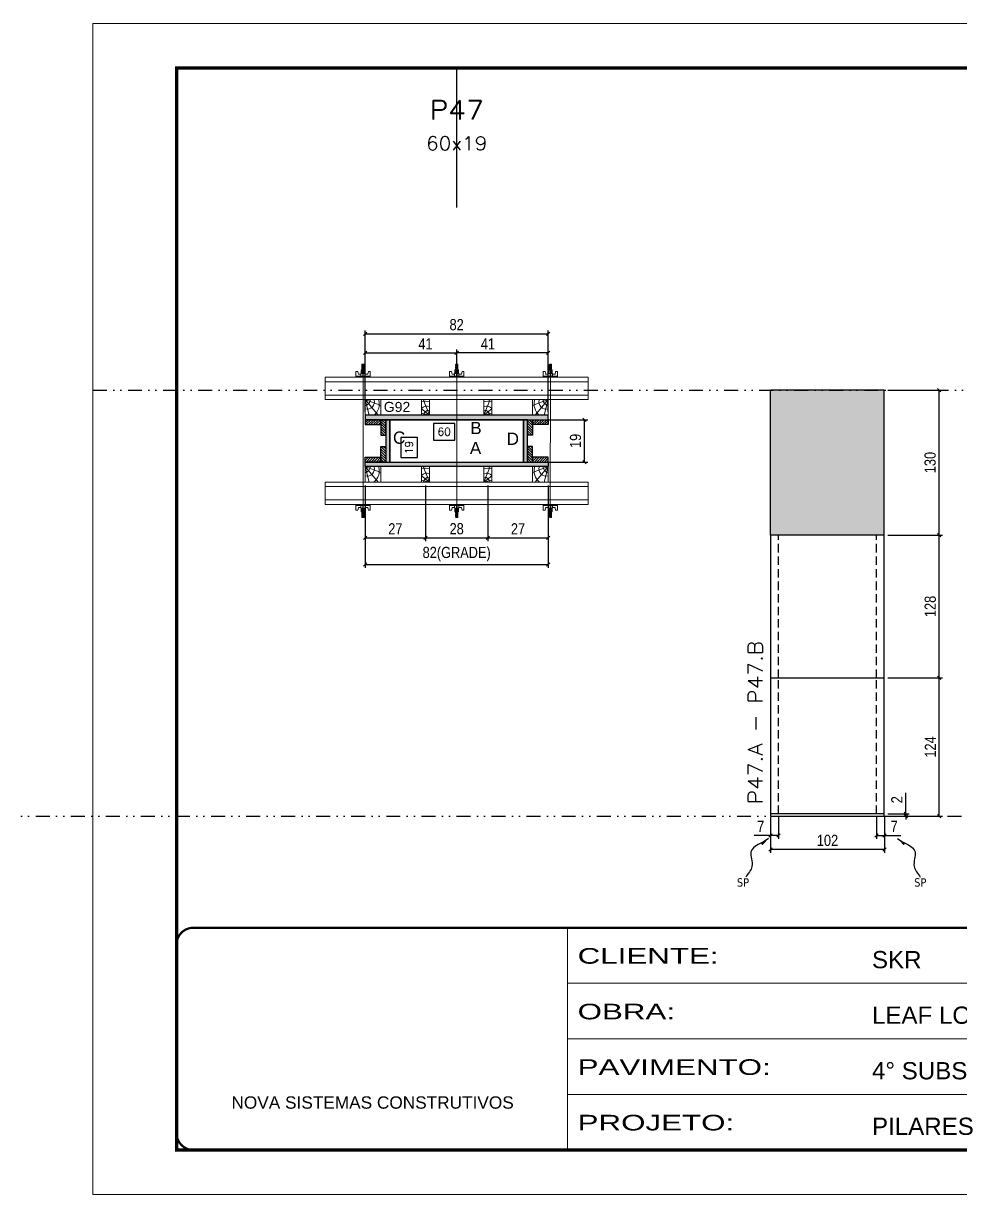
# Model space of a CAD drawing. Header units: millimetres. Extents: x 13777 to 27878, y -21631 to 6985.
# Drawn here: x 15936 to 16777, y -6700 to -5650 of the extents above; entities that cross this region are included whole.
import ezdxf
from ezdxf.enums import TextEntityAlignment as Align

# ---------------------------------------------------------------- set-up
doc = ezdxf.new("R2010")
doc.units = ezdxf.units.MM
for name, pattern in [('CONTINUO', [0]), ('DASHED', [0.75, 0.5, -0.25]), ('DIVIDE2', [0.625, 0.25, -0.125, 0, -0.125, 0, -0.125]), ('HIDDEN', [0.375, 0.25, -0.125])]:
    doc.linetypes.add(name, pattern=pattern)
for name, color, linetype in [('CHAPA', 1, 'Continuous'), ('COTA', 241, 'Continuous'), ('MEIO_PONT', 93, 'Continuous'), ('Nível', 160, 'Continuous'), ('Painéis', 200, 'Continuous'), ('SARRAFO', 251, 'Continuous'), ('Sarrafo de Pressão', 42, 'HIDDEN'), ('texto', 7, 'Continuous'), ('Texto de Titulo', 7, 'Continuous'), ('Texto Qtd Sarr', 242, 'Continuous'), ('TEXTO_GERAL', 7, 'Continuous')]:
    doc.layers.add(name, color=color, linetype=linetype)
for name, color, linetype, lineweight in [('Folhas', 255, 'Continuous', 9), ('Hachura', 251, 'Continuous', 9), ('Madeira', 126, 'Continuous', 18), ('Perfil Metálico', 224, 'Continuous', 18), ('SARRAFO DE PRESSAO', 251, 'DASHED', 9), ('Texto Seção', 7, 'Continuous', 15)]:
    doc.layers.add(name, color=color, linetype=linetype, lineweight=lineweight)
doc.styles.add('ARIAL', font='arial.ttf')
doc.styles.add('COTA TECNICA', font='techl___.ttf', dxfattribs={"height": 10})
doc.styles.add('COTA TECNICA 2X', font='techl___.ttf', dxfattribs={"height": 10})
doc.styles.add('COTA TECNICA-50', font='techl___.ttf', dxfattribs={"height": 10})
doc.styles.add('REGUA-120', font='ROMANS.shx', dxfattribs={"height": 15})
doc.styles.add('ROMANS', font='romans.shx')
doc.styles.add('SANSSERIF', font='sas_____.pfb')
doc.styles.get("Standard").update_dxf_attribs({"font": 'arial.ttf'})
doc.styles.add('Tecnologia', font='')
doc.styles.get('Tecnologia').set_extended_font_data('Forgotten Futurist')
doc.dimstyles.new('COTA PAINEL-50', dxfattribs={"dimtxt": 10, "dimasz": 3, "dimexe": 3, "dimexo": 3, "dimgap": 3, "dimtad": 1, "dimdec": 1, "dimzin": 12, "dimdsep": 46, "dimtxsty": 'COTA TECNICA-50', "dimblk1": 'OBLIQUE', "dimblk2": 'OBLIQUE', "dimsah": 1, "dimcen": 0.9, "dimclrd": 4, "dimclre": 4, "dimclrt": 240, "dimadec": 1, "dimazin": 3, "dimtfac": 1, "dimtdec": 1, "dimtmove": 0, "dimatfit": 3, "dimfxl": 1, "dimtolj": 1, "dimtzin": 12, "dimarcsym": 0})
doc.dimstyles.new('PAINEL', dxfattribs={"dimtxt": 10, "dimasz": 3, "dimexe": 3, "dimexo": 3, "dimgap": 3, "dimtad": 1, "dimdec": 1, "dimzin": 12, "dimdsep": 46, "dimtxsty": 'COTA TECNICA', "dimblk1": 'OBLIQUE', "dimblk2": 'OBLIQUE', "dimsah": 1, "dimcen": 0.9, "dimclrd": 4, "dimclre": 4, "dimclrt": 240, "dimadec": 1, "dimazin": 3, "dimtfac": 1, "dimtdec": 1, "dimtmove": 0, "dimatfit": 3, "dimfxl": 1, "dimtolj": 1, "dimtzin": 12, "dimarcsym": 0})
doc.dimstyles.new('SECAO PILAR', dxfattribs={"dimtxt": 10, "dimasz": 3, "dimexe": 3, "dimexo": 3, "dimgap": 3, "dimtad": 1, "dimdec": 1, "dimlfac": 0.5, "dimzin": 12, "dimdsep": 46, "dimtxsty": 'COTA TECNICA 2X', "dimblk1": 'OBLIQUE', "dimblk2": 'OBLIQUE', "dimsah": 1, "dimcen": 0.9, "dimclrd": 256, "dimclre": 256, "dimclrt": 256, "dimadec": 1, "dimazin": 3, "dimtfac": 1, "dimtdec": 1, "dimtmove": 0, "dimatfit": 3, "dimfxl": 1, "dimtolj": 1, "dimtzin": 12, "dimarcsym": 0})
doc.dimstyles.new('SECÇÃO 2', dxfattribs={"dimtxt": 7, "dimasz": 6, "dimexe": 0.18, "dimexo": 2, "dimgap": -4, "dimtad": 3, "dimdec": 1, "dimlfac": 0.5, "dimzin": 12, "dimdsep": 46, "dimtxsty": 'ROMANS', "dimblk": 'ARCHTICK', "dimcen": 0.09, "dimse1": 1, "dimse2": 1, "dimsd1": 1, "dimsd2": 1, "dimclrd": 180, "dimclre": 5, "dimclrt": 1, "dimadec": 0, "dimazin": 3, "dimtfac": 1, "dimtdec": 1, "dimtofl": 0, "dimtmove": 0, "dimatfit": 3, "dimldrblk": 'ARCHTICK', "dimfxl": 1, "dimtolj": 1, "dimtzin": 0, "dimarcsym": 0})
doc.dimstyles.get("Standard").update_dxf_attribs({"dimtxt": 0.18, "dimasz": 0.18, "dimexe": 0.18, "dimexo": 0.0625, "dimgap": 0.09, "dimtad": 0, "dimtih": 1, "dimtoh": 1, "dimdec": 4, "dimzin": 0, "dimdsep": 46, "dimtxsty": 'Standard', "dimcen": 0.09, "dimadec": 0, "dimazin": 0, "dimtfac": 1, "dimtdec": 4, "dimtofl": 0, "dimtmove": 0, "dimatfit": 3, "dimfxl": 1, "dimtolj": 1, "dimtzin": 0, "dimarcsym": 0})
pattern_1 = [(225, (6903.7616, -28934.2674), (1.12253202, -1.12253202), [])]
pattern_2 = [(225, (7118.7616, -28934.2674), (1.12253202, -1.12253202), [])]
pattern_3 = [(135, (-6503.0947, 3460.0926), (-1.12253202, -1.12253202), [])]
pattern_4 = [(135, (-6523.0947, 3460.0926), (-1.12253202, -1.12253202), [])]

# ---------------------------------------------------------------- blocks, each defined once
blk = doc.blocks.new('9999999999')
at = {"color": 30, "linetype": 'CONTINUO'}
for p, q in [((98564.6, 34230.2), (98564.6, 34429.4)), ((98564.6, 34379.6), (99584, 34379.6)), ((98564.6, 34329.8), (99488, 34329.8)), ((99584, 34329.8), (99488, 34329.8)), ((99488, 34329.8), (99488, 34230.2)), ((98564.6, 34280), (99488, 34280))]:
    blk.add_line(p, q, dxfattribs=at)
at = {"color": 30, "linetype": 'CONTINUO', "const_width": 2}
blk.add_lwpolyline([(99584, 34230.2), (99584, 34414.4, 0.414214), (99569, 34429.4), (98229, 34429.4, 0.414214), (98214, 34414.4), (98214, 34245.2, 0.414214), (98229, 34230.2), (99584, 34230.2)], format="xyb", dxfattribs=at)
at = {"layer": 'Folhas'}
blk.add_lwpolyline([(98139, 34190.2), (99624, 34190.2), (99624, 35240.2), (98139, 35240.2)], close=True, dxfattribs=at)
at = {"layer": 'Folhas', "color": 30, "const_width": 3}
blk.add_lwpolyline([(98214, 34230.2), (99584, 34230.2), (99584, 35200.2), (98214, 35200.2)], close=True, dxfattribs=at)
at = {"color": 7, "linetype": 'Continuous', "ltscale": 5, "style": 'ARIAL'}
for s, height, p in [('SKR', 15.48, (98837.7, 34393.1)), ('LEAF LOEFGREN', 15.483, (98837.7, 34343.3)), ('4° SUBSOLO', 15.48, (98837.7, 34293.5)), ('NOVA SISTEMAS CONSTRUTIVOS', 11.059, (98263.2, 34267.2)), ('PILARES', 15.48, (98837.7, 34243.7))]:
    blk.add_text(s, height=height, dxfattribs=at).set_placement(p)
at = {"layer": 'Folhas', "color": 7, "style": 'Tecnologia', "width": 1.5}
for s, p in [('CLIENTE:', (98573.7, 34397.2)), ('OBRA:', (98573.7, 34347.3)), ('PAVIMENTO:', (98573.7, 34297.5)), ('PROJETO:', (98573.7, 34247.7))]:
    blk.add_text(s, height=14, dxfattribs=at).set_placement(p)
blk = doc.blocks.new('*D1137')
at = {"layer": 'COTA', "color": 180, "lineweight": -2, "transparency": 16777216}
for p, q in [((16323, -6008.2), (16304, -6008.2)), ((16304, -6008.2), (16304, -6023.2)), ((16323, -6023.2), (16323, -6008.2)), ((16304, -6023.2), (16323, -6023.2))]:
    blk.add_line(p, q, dxfattribs=at)
at = {"layer": 'Defpoints', "color": 0, "transparency": 16777216}
for p in [(16384.7, -6027.2), (16264.7, -6042.9), (16384.7, -6042.9)]:
    blk.add_point(p, dxfattribs=at)
at = {"layer": 'COTA', "color": 1, "transparency": 16777216, "insert": (16313.5, -6015.7), "char_height": 7, "attachment_point": 5, "style": 'ROMANS'}
blk.add_mtext('\\A1;60', dxfattribs=at)
blk = doc.blocks.new('_ArchTick')
at = {"color": 0, "linetype": 'ByBlock', "const_width": 0.15}
blk.add_lwpolyline([(-0.5, -0.5), (0.5, 0.5)], dxfattribs=at)
blk = doc.blocks.new('*D1138')
at = {"layer": 'COTA', "color": 180, "lineweight": -2, "transparency": 16777216}
for p, q in [((16289.5, -6020.9), (16274.5, -6020.9)), ((16274.5, -6020.9), (16274.5, -6038.9)), ((16289.5, -6038.9), (16289.5, -6020.9)), ((16274.5, -6038.9), (16289.5, -6038.9))]:
    blk.add_line(p, q, dxfattribs=at)
at = {"layer": 'Defpoints', "color": 0, "transparency": 16777216}
for p in [(16264.7, -6004.9), (16293.5, -6004.9), (16264.7, -6042.9)]:
    blk.add_point(p, dxfattribs=at)
at = {"layer": 'COTA', "color": 1, "transparency": 16777216, "insert": (16282, -6029.9), "char_height": 7, "attachment_point": 5, "rotation": 90, "style": 'ROMANS'}
blk.add_mtext('\\A1;19', dxfattribs=at)
blk = doc.blocks.new('_Oblique')
at = {"color": 0, "linetype": 'ByBlock', "lineweight": -2}
blk.add_line((-0.5, -0.5), (0.5, 0.5), dxfattribs=at)
blk = doc.blocks.new('*D1146')
at = {"layer": 'COTA', "lineweight": -2, "transparency": 16777216}
for p, q in [((16391.3, -6004.9), (16442.4, -6004.9)), ((16439.4, -6042.9), (16439.4, -6004.9)), ((16391.3, -6042.9), (16442.4, -6042.9))]:
    blk.add_line(p, q, dxfattribs=at)
at = {"layer": 'Defpoints', "color": 0, "transparency": 16777216}
for p in [(16388.3, -6004.9), (16439.4, -6004.9), (16388.3, -6042.9)]:
    blk.add_point(p, dxfattribs=at)
at = {"layer": 'COTA', "lineweight": -2, "transparency": 16777216, "xscale": 3, "yscale": 3, "zscale": 3}
for p, rotation in [((16439.4, -6004.9), 90), ((16439.4, -6042.9), 270)]:
    blk.add_blockref('_Oblique', p, dxfattribs=dict(at, rotation=rotation))
at = {"layer": 'COTA', "transparency": 16777216, "insert": (16431.3, -6023.9), "char_height": 10, "attachment_point": 5, "rotation": 90, "style": 'COTA TECNICA 2X'}
blk.add_mtext('\\A1;19', dxfattribs=at)
blk = doc.blocks.new('*D1139')
at = {"layer": 'COTA', "lineweight": -2, "transparency": 16777216}
for p, q in [((16242.7, -6063.9), (16242.7, -6137.6)), ((16406.7, -6063.9), (16406.7, -6137.6)), ((16242.7, -6134.6), (16406.7, -6134.6))]:
    blk.add_line(p, q, dxfattribs=at)
at = {"layer": 'Defpoints', "color": 0, "transparency": 16777216}
for p in [(16242.7, -6060.9), (16406.7, -6060.9), (16406.7, -6134.6)]:
    blk.add_point(p, dxfattribs=at)
at = {"layer": 'COTA', "lineweight": -2, "transparency": 16777216, "xscale": 3, "yscale": 3, "zscale": 3, "rotation": 180}
blk.add_blockref('_Oblique', (16242.7, -6134.6), dxfattribs=at)
at = {"layer": 'COTA', "lineweight": -2, "transparency": 16777216, "xscale": 3, "yscale": 3, "zscale": 3}
blk.add_blockref('_Oblique', (16406.7, -6134.6), dxfattribs=at)
at = {"layer": 'COTA', "transparency": 16777216, "insert": (16324.7, -6125.4), "char_height": 10, "attachment_point": 5, "style": 'COTA TECNICA 2X'}
blk.add_mtext('\\A1;82(GRADE)', dxfattribs=at)
blk = doc.blocks.new('*D1140')
at = {"layer": 'COTA', "lineweight": -2, "transparency": 16777216}
for p, q in [((16352.7, -6063.9), (16352.7, -6113.8)), ((16406.7, -6063.9), (16406.7, -6113.8)), ((16352.7, -6110.8), (16406.7, -6110.8))]:
    blk.add_line(p, q, dxfattribs=at)
at = {"layer": 'Defpoints', "color": 0, "transparency": 16777216}
for p in [(16352.7, -6060.9), (16406.7, -6060.9), (16406.7, -6110.8)]:
    blk.add_point(p, dxfattribs=at)
at = {"layer": 'COTA', "lineweight": -2, "transparency": 16777216, "xscale": 3, "yscale": 3, "zscale": 3, "rotation": 180}
blk.add_blockref('_Oblique', (16352.7, -6110.8), dxfattribs=at)
at = {"layer": 'COTA', "lineweight": -2, "transparency": 16777216, "xscale": 3, "yscale": 3, "zscale": 3}
blk.add_blockref('_Oblique', (16406.7, -6110.8), dxfattribs=at)
at = {"layer": 'COTA', "transparency": 16777216, "insert": (16379.7, -6102.7), "char_height": 10, "attachment_point": 5, "style": 'COTA TECNICA 2X'}
blk.add_mtext('\\A1;27', dxfattribs=at)
blk = doc.blocks.new('*D1141')
at = {"layer": 'COTA', "lineweight": -2, "transparency": 16777216}
for p, q in [((16242.7, -6063.9), (16242.7, -6113.8)), ((16296.7, -6063.9), (16296.7, -6113.8)), ((16242.7, -6110.8), (16296.7, -6110.8))]:
    blk.add_line(p, q, dxfattribs=at)
at = {"layer": 'Defpoints', "color": 0, "transparency": 16777216}
for p in [(16242.7, -6060.9), (16296.7, -6060.9), (16296.7, -6110.8)]:
    blk.add_point(p, dxfattribs=at)
at = {"layer": 'COTA', "lineweight": -2, "transparency": 16777216, "xscale": 3, "yscale": 3, "zscale": 3, "rotation": 180}
blk.add_blockref('_Oblique', (16242.7, -6110.8), dxfattribs=at)
at = {"layer": 'COTA', "lineweight": -2, "transparency": 16777216, "xscale": 3, "yscale": 3, "zscale": 3}
blk.add_blockref('_Oblique', (16296.7, -6110.8), dxfattribs=at)
at = {"layer": 'COTA', "transparency": 16777216, "insert": (16269.7, -6102.7), "char_height": 10, "attachment_point": 5, "style": 'COTA TECNICA 2X'}
blk.add_mtext('\\A1;27', dxfattribs=at)
blk = doc.blocks.new('*D1142')
at = {"layer": 'COTA', "lineweight": -2, "transparency": 16777216}
for p, q in [((16296.7, -6063.9), (16296.7, -6113.8)), ((16352.7, -6063.9), (16352.7, -6113.8)), ((16296.7, -6110.8), (16352.7, -6110.8))]:
    blk.add_line(p, q, dxfattribs=at)
at = {"layer": 'Defpoints', "color": 0, "transparency": 16777216}
for p in [(16296.7, -6060.9), (16352.7, -6060.9), (16352.7, -6110.8)]:
    blk.add_point(p, dxfattribs=at)
at = {"layer": 'COTA', "lineweight": -2, "transparency": 16777216, "xscale": 3, "yscale": 3, "zscale": 3, "rotation": 180}
blk.add_blockref('_Oblique', (16296.7, -6110.8), dxfattribs=at)
at = {"layer": 'COTA', "lineweight": -2, "transparency": 16777216, "xscale": 3, "yscale": 3, "zscale": 3}
blk.add_blockref('_Oblique', (16352.7, -6110.8), dxfattribs=at)
at = {"layer": 'COTA', "transparency": 16777216, "insert": (16324.7, -6102.7), "char_height": 10, "attachment_point": 5, "style": 'COTA TECNICA 2X'}
blk.add_mtext('\\A1;28', dxfattribs=at)
blk = doc.blocks.new('*D1143')
at = {"layer": 'COTA', "lineweight": -2, "transparency": 16777216}
for p, q in [((16242.7, -5997.9), (16242.7, -5924.8)), ((16242.7, -5927.8), (16406.7, -5927.8)), ((16406.7, -5997.9), (16406.7, -5924.8))]:
    blk.add_line(p, q, dxfattribs=at)
at = {"layer": 'Defpoints', "color": 0, "transparency": 16777216}
for p in [(16406.7, -5927.8), (16242.7, -6000.9), (16406.7, -6000.9)]:
    blk.add_point(p, dxfattribs=at)
at = {"layer": 'COTA', "lineweight": -2, "transparency": 16777216, "xscale": 3, "yscale": 3, "zscale": 3, "rotation": 180}
blk.add_blockref('_Oblique', (16242.7, -5927.8), dxfattribs=at)
at = {"layer": 'COTA', "lineweight": -2, "transparency": 16777216, "xscale": 3, "yscale": 3, "zscale": 3}
blk.add_blockref('_Oblique', (16406.7, -5927.8), dxfattribs=at)
at = {"layer": 'COTA', "transparency": 16777216, "insert": (16324.7, -5919.7), "char_height": 10, "attachment_point": 5, "style": 'COTA TECNICA 2X'}
blk.add_mtext('\\A1;82', dxfattribs=at)
blk = doc.blocks.new('*D1144')
at = {"layer": 'COTA', "lineweight": -2, "transparency": 16777216}
for p, q in [((16242.7, -5963.9), (16242.7, -5942)), ((16324.7, -5963.9), (16324.7, -5942)), ((16242.7, -5945), (16324.7, -5945))]:
    blk.add_line(p, q, dxfattribs=at)
at = {"layer": 'Defpoints', "color": 0, "transparency": 16777216}
for p in [(16324.7, -5945), (16242.7, -5966.9), (16324.7, -5966.9)]:
    blk.add_point(p, dxfattribs=at)
at = {"layer": 'COTA', "lineweight": -2, "transparency": 16777216, "xscale": 3, "yscale": 3, "zscale": 3, "rotation": 180}
blk.add_blockref('_Oblique', (16242.7, -5945), dxfattribs=at)
at = {"layer": 'COTA', "lineweight": -2, "transparency": 16777216, "xscale": 3, "yscale": 3, "zscale": 3}
blk.add_blockref('_Oblique', (16324.7, -5945), dxfattribs=at)
at = {"layer": 'COTA', "transparency": 16777216, "insert": (16296.7, -5936.9), "char_height": 10, "attachment_point": 5, "style": 'COTA TECNICA 2X'}
blk.add_mtext('\\A1;41', dxfattribs=at)
blk = doc.blocks.new('*D1145')
at = {"layer": 'COTA', "lineweight": -2, "transparency": 16777216}
for p, q in [((16324.7, -5963.9), (16324.7, -5942)), ((16406.7, -5963.9), (16406.7, -5942)), ((16406.7, -5945), (16324.7, -5945))]:
    blk.add_line(p, q, dxfattribs=at)
at = {"layer": 'Defpoints', "color": 0, "transparency": 16777216}
for p in [(16324.7, -5945), (16324.7, -5966.9), (16406.7, -5966.9)]:
    blk.add_point(p, dxfattribs=at)
at = {"layer": 'COTA', "lineweight": -2, "transparency": 16777216, "xscale": 3, "yscale": 3, "zscale": 3, "rotation": 180}
blk.add_blockref('_Oblique', (16324.7, -5945), dxfattribs=at)
at = {"layer": 'COTA', "lineweight": -2, "transparency": 16777216, "xscale": 3, "yscale": 3, "zscale": 3}
blk.add_blockref('_Oblique', (16406.7, -5945), dxfattribs=at)
at = {"layer": 'COTA', "transparency": 16777216, "insert": (16352.7, -5936.9), "char_height": 10, "attachment_point": 5, "style": 'COTA TECNICA 2X'}
blk.add_mtext('\\A1;41', dxfattribs=at)
blk = doc.blocks.new('C')
at = {"layer": 'Hachura', "color": 0}
for p, q in [((0, 3.22), (0, -3.22)), ((0.45, 3.22), (0, 3.22)), ((0.46, 3.16), (0, 3.16)), ((0.46, 3.05), (0, 3.05)), ((0.46, 2.88), (0, 2.88)), ((0, 2.75), (0, -1.16)), ((0.46, 2.65), (0, 2.65)), ((0.46, 2.23), (0, 2.23)), ((0.46, 1.51), (0, 1.51)), ((0.39, 0.49), (0.17, 0.49)), ((0.45, -3.23), (0.45, 3.22)), ((0.45, 3.22), (2.58, 3.22)), ((1.74, 0.97), (0.45, 0.97)), ((1.45, 0.1), (0.45, 0.1)), ((1.35, 1.94), (1.35, 0.96)), ((2.58, 2.39), (1.47, 2.09)), ((1.74, -0.97), (1.74, 0.97)), ((1.74, 0.97), (1.74, 0.84)), ((1.74, 0.97), (1.74, 0.84)), ((1.74, 0.84), (3.35, 0.84)), ((3.35, 0.45), (1.74, 0.45)), ((2.58, 3.22), (2.58, 2.39)), ((3.32, 0.84), (3.32, -0.84)), ((3.35, 0.84), (3.35, -0.84)), ((3.68, 0.45), (3.35, 0.45)), ((3.84, -0.52), (3.35, 0.45)), ((3.35, 0.06), (3.67, -0.57)), ((3.68, 0.45), (4.16, -0.52)), ((3.72, 0.5), (4.25, -0.57)), ((4.37, -0.55), (3.83, 0.53)), ((4.15, 0.45), (3.93, 0.45)), ((4.42, -0.52), (3.93, 0.45)), ((4.15, 0.45), (4.26, 0.45)), ((4.26, 0.45), (4.74, -0.52)), ((4.3, 0.5), (4.83, -0.57)), ((4.95, -0.55), (4.41, 0.53)), ((4.51, 0.45), (4.84, 0.45)), ((5, -0.52), (4.51, 0.45)), ((4.84, 0.45), (5.32, -0.52)), ((4.88, 0.5), (5.41, -0.57)), ((5.53, -0.55), (4.99, 0.53)), ((5.58, -0.52), (5.09, 0.45)), ((5.42, 0.45), (5.09, 0.45)), ((5.58, -0.52), (5.09, 0.45)), ((5.42, 0.45), (5.74, -0.19)), ((5.46, 0.5), (5.74, -0.07)), ((5.74, 0.19), (5.57, 0.53)), ((5.74, 0.32), (5.68, 0.45)), ((5.68, 0.45), (5.74, 0.45)), ((5.74, 0.45), (5.9, 0.29)), ((5.74, 0.45), (5.74, -0.52)), ((5.9, -0.36), (5.9, 0.29)), ((0.45, 0), (0, 0)), ((0.46, -1.52), (0, -1.52)), ((0.46, -2.23), (0, -2.23)), ((0.46, -2.65), (0, -2.65)), ((0.46, -2.88), (0, -2.88)), ((0.46, -3.05), (0, -3.05)), ((0.46, -3.16), (0, -3.16)), ((0, -3.22), (2.57, -3.22)), ((0.08, -0.48), (0.29, -0.48)), ((0.29, -0.48), (0.4, -0.48)), ((0.45, 0), (0.45, -0.97)), ((0.45, -0.16), (1.45, -0.16)), ((0.45, -0.65), (0.45, -0.32)), ((0.45, -3.23), (0.45, -0.65)), ((0.45, -0.97), (1.74, -0.97)), ((1.35, -1.94), (1.35, -0.97)), ((2.58, -2.39), (1.47, -2.1)), ((3.35, -0.32), (1.74, -0.32)), ((3.35, -0.84), (1.74, -0.84)), ((2.58, -3.23), (2.58, -2.39)), ((3.35, -0.07), (3.58, -0.52)), ((3.35, -0.52), (3.58, -0.52)), ((3.84, -0.52), (4.16, -0.52)), ((4.42, -0.52), (4.74, -0.52)), ((4.63, -0.52), (4.74, -0.52)), ((5, -0.52), (5.32, -0.52)), ((5.58, -0.52), (5.74, -0.52)), ((5.74, -0.52), (5.9, -0.36)), ((5.74, -0.52), (5.74, -0.52))]:
    blk.add_line(p, q, dxfattribs=at)
for centre, radius, start, end in [((1.52, 1.94), 0.161, 104.7436, 180), ((1.44, -0.03), 0.129, 272.695, 87.305), ((3.81, 0.39), 0.143, 25.5688, 154.4312), ((4.39, 0.39), 0.143, 25.5688, 154.4312), ((4.97, 0.39), 0.143, 25.5688, 154.4312), ((5.55, 0.39), 0.143, 25.5688, 154.4312), ((0.17, -0.37), 0.174, 221.744, 317.8592), ((1.52, -1.94), 0.161, 180, 255.2564), ((3.71, -0.4), 0.174, 222.1408, 318.256), ((4.29, -0.4), 0.174, 222.1408, 318.256), ((4.87, -0.4), 0.174, 222.1408, 318.256), ((5.45, -0.4), 0.174, 222.1408, 318.256), ((5.61, -0.4), 0.174, 317.8592, 318.256)]:
    blk.add_arc(centre, radius, start, end, dxfattribs=at)
blk = doc.blocks.new('PONTALETE')
at = {"layer": 'Madeira'}
for q in [(2.71, 7), (7, 5.76), (7, 1.74)]:
    blk.add_line((0, 0), q, dxfattribs=at)
blk.add_lwpolyline([(0, 0), (7, 0), (7, 7), (0, 7)], close=True, dxfattribs=at)
for centre, radius, start, end in [((2.04, 0.06), 6.23, 37.2818, 109.0913), ((1.09, 0.9), 3.19, 343.603, 109.9847), ((-0.21, -0.78), 3.09, 14.6322, 86.0383)]:
    blk.add_arc(centre, radius, start, end, dxfattribs=at)
blk = doc.blocks.new('MEIO PONTALETE')
at = {"layer": 'Madeira'}
for q in [(2.71, 7), (3.5, 2.88), (3.5, 0.87)]:
    blk.add_line((0, 0), q, dxfattribs=at)
blk.add_lwpolyline([(0, 0), (3.5, 0), (3.5, 7), (0, 7)], close=True, dxfattribs=at)
for centre, radius, start, end in [((2.04, 0.06), 6.23, 76.4499, 109.0913), ((1.09, 0.9), 3.19, 40.9063, 109.9847), ((-0.21, -0.78), 3.09, 14.6322, 86.0383)]:
    blk.add_arc(centre, radius, start, end, dxfattribs=at)
blk = doc.blocks.new('titulo1')
at = {"layer": 'Defpoints', "color": 252, "linetype": 'HIDDEN', "ltscale": 2}
blk.add_line((0, 0), (0, 125), dxfattribs=at)
at = {"layer": 'Defpoints', "style": 'ROMANS', "oblique": 15}
blk.add_attdef('FOLHA', text='', height=10, dxfattribs=at).set_placement((0, 15.6), align=Align.MIDDLE_CENTER)
at = {"layer": 'Texto Qtd Sarr', "color": 3, "style": 'ROMANS', "oblique": 15}
for tag, height, p in [('TITULO', 17, (0, 71.4)), ('SEÇÃO', 12, (0, 41.5))]:
    blk.add_attdef(tag, text='', height=height, dxfattribs=at).set_placement(p, align=Align.MIDDLE_CENTER)
blk = doc.blocks.new('*D1147')
at = {"layer": 'COTA', "color": 4, "lineweight": -2, "transparency": 16777216}
for p, q in [((16606.3, -6361.3), (16606.3, -6393.2)), ((16708.3, -6361.3), (16708.3, -6393.2)), ((16708.3, -6390.2), (16606.3, -6390.2))]:
    blk.add_line(p, q, dxfattribs=at)
at = {"layer": 'Defpoints', "color": 0, "transparency": 16777216}
for p in [(16606.3, -6358.3), (16708.3, -6358.3), (16606.3, -6390.2)]:
    blk.add_point(p, dxfattribs=at)
at = {"layer": 'COTA', "color": 4, "lineweight": -2, "transparency": 16777216, "xscale": 3, "yscale": 3, "zscale": 3, "rotation": 180}
blk.add_blockref('_Oblique', (16606.3, -6390.2), dxfattribs=at)
at = {"layer": 'COTA', "color": 4, "lineweight": -2, "transparency": 16777216, "xscale": 3, "yscale": 3, "zscale": 3}
blk.add_blockref('_Oblique', (16708.3, -6390.2), dxfattribs=at)
at = {"layer": 'COTA', "color": 240, "transparency": 16777216, "insert": (16657.3, -6382.1), "char_height": 10, "attachment_point": 5, "style": 'COTA TECNICA'}
blk.add_mtext('\\A1;102', dxfattribs=at)
blk = doc.blocks.new('*D1148')
at = {"layer": 'COTA', "color": 4, "lineweight": -2, "transparency": 16777216}
for p, q in [((16701.3, -6361.3), (16701.3, -6380.6)), ((16708.3, -6363.3), (16708.3, -6380.6)), ((16701.3, -6377.6), (16708.3, -6377.6)), ((16708.3, -6377.6), (16723, -6377.6))]:
    blk.add_line(p, q, dxfattribs=at)
at = {"layer": 'Defpoints', "color": 0, "transparency": 16777216}
for p in [(16701.3, -6358.3), (16708.3, -6360.3), (16708.3, -6377.6)]:
    blk.add_point(p, dxfattribs=at)
at = {"layer": 'COTA', "color": 4, "lineweight": -2, "transparency": 16777216, "xscale": 3, "yscale": 3, "zscale": 3, "rotation": 180}
blk.add_blockref('_Oblique', (16701.3, -6377.6), dxfattribs=at)
at = {"layer": 'COTA', "color": 4, "lineweight": -2, "transparency": 16777216, "xscale": 3, "yscale": 3, "zscale": 3}
blk.add_blockref('_Oblique', (16708.3, -6377.6), dxfattribs=at)
at = {"layer": 'COTA', "color": 240, "transparency": 16777216, "insert": (16717.1, -6369.5), "char_height": 10, "attachment_point": 5, "style": 'COTA TECNICA-50'}
blk.add_mtext('\\A1;7', dxfattribs=at)
blk = doc.blocks.new('*D1149')
at = {"layer": 'COTA', "color": 4, "lineweight": -2, "transparency": 16777216}
for p, q in [((16613.3, -6361.3), (16613.3, -6380.6)), ((16606.3, -6363.3), (16606.3, -6380.6)), ((16606.3, -6377.6), (16591.5, -6377.6)), ((16613.3, -6377.6), (16606.3, -6377.6))]:
    blk.add_line(p, q, dxfattribs=at)
at = {"layer": 'Defpoints', "color": 0, "transparency": 16777216}
for p in [(16606.3, -6360.3), (16613.3, -6358.3), (16606.3, -6377.6)]:
    blk.add_point(p, dxfattribs=at)
at = {"layer": 'COTA', "color": 4, "lineweight": -2, "transparency": 16777216, "xscale": 3, "yscale": 3, "zscale": 3, "rotation": 180}
blk.add_blockref('_Oblique', (16606.3, -6377.6), dxfattribs=at)
at = {"layer": 'COTA', "color": 4, "lineweight": -2, "transparency": 16777216, "xscale": 3, "yscale": 3, "zscale": 3}
blk.add_blockref('_Oblique', (16613.3, -6377.6), dxfattribs=at)
at = {"layer": 'COTA', "color": 240, "transparency": 16777216, "insert": (16597.4, -6369.5), "char_height": 10, "attachment_point": 5, "style": 'COTA TECNICA-50'}
blk.add_mtext('\\A1;7', dxfattribs=at)
blk = doc.blocks.new('*D1150')
at = {"layer": 'COTA', "color": 4, "lineweight": -2, "transparency": 16777216}
for p, q in [((16727.5, -6358.3), (16727.5, -6339.5)), ((16711.3, -6358.3), (16730.5, -6358.3)), ((16711.3, -6360.3), (16730.5, -6360.3)), ((16727.5, -6360.3), (16727.5, -6358.3)), ((16727.5, -6360.3), (16727.5, -6363.3))]:
    blk.add_line(p, q, dxfattribs=at)
at = {"layer": 'Defpoints', "color": 0, "transparency": 16777216}
for p in [(16708.3, -6358.3), (16708.3, -6360.3), (16727.5, -6360.3)]:
    blk.add_point(p, dxfattribs=at)
at = {"layer": 'COTA', "color": 4, "lineweight": -2, "transparency": 16777216, "xscale": 3, "yscale": 3, "zscale": 3}
for p, rotation in [((16727.5, -6358.3), 270), ((16727.5, -6360.3), 90)]:
    blk.add_blockref('_Oblique', p, dxfattribs=dict(at, rotation=rotation))
at = {"layer": 'COTA', "color": 240, "transparency": 16777216, "insert": (16719.5, -6345.6), "char_height": 10, "attachment_point": 5, "rotation": 90, "style": 'COTA TECNICA-50'}
blk.add_mtext('\\A1;2', dxfattribs=at)
blk = doc.blocks.new('*D1154')
at = {"layer": 'COTA', "color": 4, "lineweight": -2, "transparency": 16777216}
for p, q in [((16711.3, -5978.3), (16760.6, -5978.3)), ((16757.6, -6108.3), (16757.6, -5978.3)), ((16711.3, -6108.3), (16760.6, -6108.3))]:
    blk.add_line(p, q, dxfattribs=at)
at = {"layer": 'Defpoints', "color": 0, "transparency": 16777216}
for p in [(16708.3, -5978.3), (16757.6, -5978.3), (16708.3, -6108.3)]:
    blk.add_point(p, dxfattribs=at)
at = {"layer": 'COTA', "color": 4, "lineweight": -2, "transparency": 16777216, "xscale": 3, "yscale": 3, "zscale": 3}
for p, rotation in [((16757.6, -5978.3), 90), ((16757.6, -6108.3), 270)]:
    blk.add_blockref('_Oblique', p, dxfattribs=dict(at, rotation=rotation))
at = {"layer": 'COTA', "color": 240, "transparency": 16777216, "insert": (16749.4, -6043.3), "char_height": 10, "attachment_point": 5, "rotation": 90, "style": 'COTA TECNICA-50'}
blk.add_mtext('\\A1;130', dxfattribs=at)
blk = doc.blocks.new('*D1151')
at = {"layer": 'COTA', "color": 4, "lineweight": -2, "transparency": 16777216}
for p, q in [((16711.3, -6108.3), (16760.6, -6108.3)), ((16757.6, -6236.3), (16757.6, -6108.3)), ((16711.3, -6236.3), (16760.6, -6236.3))]:
    blk.add_line(p, q, dxfattribs=at)
at = {"layer": 'Defpoints', "color": 0, "transparency": 16777216}
for p in [(16708.3, -6108.3), (16757.6, -6108.3), (16708.3, -6236.3)]:
    blk.add_point(p, dxfattribs=at)
at = {"layer": 'COTA', "color": 4, "lineweight": -2, "transparency": 16777216, "xscale": 3, "yscale": 3, "zscale": 3}
for p, rotation in [((16757.6, -6108.3), 90), ((16757.6, -6236.3), 270)]:
    blk.add_blockref('_Oblique', p, dxfattribs=dict(at, rotation=rotation))
at = {"layer": 'COTA', "color": 240, "transparency": 16777216, "insert": (16749.5, -6172.3), "char_height": 10, "attachment_point": 5, "rotation": 90, "style": 'COTA TECNICA-50'}
blk.add_mtext('\\A1;128', dxfattribs=at)
blk = doc.blocks.new('*D1152')
at = {"layer": 'COTA', "color": 4, "linetype": 'ByBlock', "lineweight": -2, "transparency": 16777216}
for p, q in [((16711.3, -6236.3), (16760.6, -6236.3)), ((16757.6, -6360.3), (16757.6, -6236.3)), ((16711.3, -6360.3), (16760.6, -6360.3))]:
    blk.add_line(p, q, dxfattribs=at)
at = {"layer": 'Defpoints', "color": 0, "linetype": 'ByBlock', "transparency": 16777216}
for p in [(16708.3, -6236.3), (16757.6, -6236.3), (16708.3, -6360.3)]:
    blk.add_point(p, dxfattribs=at)
at = {"layer": 'COTA', "color": 4, "linetype": 'ByBlock', "lineweight": -2, "transparency": 16777216, "xscale": 3, "yscale": 3, "zscale": 3}
for p, rotation in [((16757.6, -6236.3), 90), ((16757.6, -6360.3), 270)]:
    blk.add_blockref('_Oblique', p, dxfattribs=dict(at, rotation=rotation))
at = {"layer": 'COTA', "color": 240, "linetype": 'ByBlock', "transparency": 16777216, "insert": (16749.6, -6298.3), "char_height": 10, "attachment_point": 5, "rotation": 90, "style": 'COTA TECNICA'}
blk.add_mtext('\\A1;124', dxfattribs=at)
blk = doc.blocks.new('*D1153')
at = {"layer": 'COTA', "color": 4, "linetype": 'ByBlock', "lineweight": -2, "transparency": 16777216}
for p, q in [((16711.3, -6236.3), (16760.6, -6236.3)), ((16757.6, -6360.3), (16757.6, -6236.3)), ((16711.3, -6360.3), (16760.6, -6360.3))]:
    blk.add_line(p, q, dxfattribs=at)
at = {"layer": 'Defpoints', "color": 0, "linetype": 'ByBlock', "transparency": 16777216}
for p in [(16708.3, -6236.3), (16757.6, -6236.3), (16708.3, -6360.3)]:
    blk.add_point(p, dxfattribs=at)
at = {"layer": 'COTA', "color": 4, "linetype": 'ByBlock', "lineweight": -2, "transparency": 16777216, "xscale": 3, "yscale": 3, "zscale": 3}
for p, rotation in [((16757.6, -6236.3), 90), ((16757.6, -6360.3), 270)]:
    blk.add_blockref('_Oblique', p, dxfattribs=dict(at, rotation=rotation))
at = {"layer": 'COTA', "color": 240, "linetype": 'ByBlock', "transparency": 16777216, "insert": (16749.6, -6298.3), "char_height": 10, "attachment_point": 5, "rotation": 90, "style": 'COTA TECNICA'}
blk.add_mtext('\\A1;124', dxfattribs=at)

msp = doc.modelspace()

# ---------------------------------------------------------------- hatches: boundary and pattern name
at = {"layer": 'COTA', "linetype": 'ByBlock'}
h = msp.add_hatch(dxfattribs=at)
h.set_pattern_fill('AR-CONC', color=256, scale=0.03)
h.set_pattern_definition([(50, (11164.1917, -17037.7584), (5.46554, -0.4781726), [0.5715, -6.2865]), (355, (11164.192, -17037.7584), (-1.0573026, 5.7317054), [0.4572, -5.0292175]), (100.451445, (11164.647, -17037.798), (4.4082374, 5.2535326), [0.4857003, -5.3427073]), (46.1842, (11164.192, -17036.2344), (8.1323712, -1.26127), [0.85725, -9.42975]), (96.63556, (11164.8694, -17036.3395), (7.122124, 7.4227837), [0.7285507, -8.014068]), (351.18415, (11164.192, -17036.234), (7.122124, 7.422784), [0.685799, -7.543792]), (21, (11164.9537, -17036.6154), (4.5484317, -3.067956), [0.5715, -6.2865]), (326, (11164.954, -17036.6154), (1.8540609, 5.525639), [0.4572, -5.0292]), (71.451445, (11165.333, -17036.871), (6.4024926, 2.457683), [0.4857003, -5.3426981]), (37.5, (11164.1917, -17037.7584), (0.0926581, 2.53665117), [0, -4.96824, 0, -5.1054, 0, -5.04825]), (7.5, (11164.1917, -17037.7584), (2.0045899, 3.00541724), [0, -2.91084, 0, -4.85394, 0, -1.92405]), (327.5, (11162.4925, -17037.7584), (4.06771786, -0.17186232), [0, -1.905, 0, -5.9436, 0, -7.8867]), (317.5, (11161.7305, -17037.7584), (4.4438754, 0.7627947), [0, -2.4765, 0, -3.94716, 0, -5.6007])])
h.paths.add_polyline_path([(16708.27, -6108.32), (16708.27, -5978.32), (16606.27, -5978.32), (16606.27, -6108.32)])
at = {"layer": 'Hachura'}
h = msp.add_hatch(color=256, dxfattribs=at)
h.dxf.hatch_style = 1
h.paths.add_polyline_path([(16406.71, -6004.86), (16406.71, -6000.86), (16242.71, -6000.86), (16242.71, -6004.86)])
h = msp.add_hatch(color=256, dxfattribs=at)
h.dxf.hatch_style = 1
h.paths.add_polyline_path([(16406.71, -6004.86), (16406.71, -6000.86), (16242.71, -6000.86), (16242.71, -6004.86)])
h = msp.add_hatch(dxfattribs=at)
h.set_pattern_fill('ANSI31', color=256, scale=0.5, angle=180, style=0)
h.set_pattern_definition(pattern_2)
h.paths.add_polyline_path([(16256.71, -6004.86), (16256.71, -6009.26), (16242.71, -6009.26), (16242.71, -6004.86)])
h = msp.add_hatch(dxfattribs=at)
h.set_pattern_fill('ANSI31', color=256, scale=0.5, angle=90, style=0)
h.set_pattern_definition(pattern_4)
h.paths.add_polyline_path([(16261.11, -6018.86), (16256.71, -6018.86), (16256.71, -6004.86), (16261.11, -6004.86)])
h = msp.add_hatch(color=256, dxfattribs=at)
h.dxf.hatch_style = 1
h.paths.add_polyline_path([(16261.11, -6042.86), (16264.71, -6042.86), (16264.71, -6004.86), (16261.11, -6004.86)])
h = msp.add_hatch(color=256, dxfattribs=at)
h.dxf.hatch_style = 1
h.paths.add_polyline_path([(16261.11, -6042.86), (16264.71, -6042.86), (16264.71, -6004.86), (16261.11, -6004.86)])
h = msp.add_hatch(color=256, dxfattribs=at)
h.dxf.hatch_style = 1
h.paths.add_polyline_path([(16384.71, -6042.86), (16388.31, -6042.86), (16388.31, -6004.86), (16384.71, -6004.86)])
h = msp.add_hatch(color=256, dxfattribs=at)
h.dxf.hatch_style = 1
h.paths.add_polyline_path([(16384.71, -6042.86), (16388.31, -6042.86), (16388.31, -6004.86), (16384.71, -6004.86)])
h = msp.add_hatch(dxfattribs=at)
h.set_pattern_fill('ANSI31', color=256, scale=0.5, angle=90, style=0)
h.set_pattern_definition(pattern_3)
h.paths.add_polyline_path([(16388.31, -6018.86), (16392.71, -6018.86), (16392.71, -6004.86), (16388.31, -6004.86)])
h = msp.add_hatch(dxfattribs=at)
h.set_pattern_fill('ANSI31', color=256, scale=0.5, angle=180, style=0)
h.set_pattern_definition(pattern_1)
h.paths.add_polyline_path([(16392.71, -6004.86), (16392.71, -6009.26), (16406.71, -6009.26), (16406.71, -6004.86)])
h = msp.add_hatch(dxfattribs=at)
h.set_pattern_fill('ANSI31', color=256, scale=0.5, angle=90, style=0)
h.set_pattern_definition(pattern_4)
h.paths.add_polyline_path([(16261.11, -6028.86), (16256.71, -6028.86), (16256.71, -6042.86), (16261.11, -6042.86)])
h = msp.add_hatch(dxfattribs=at)
h.set_pattern_fill('ANSI31', color=256, scale=0.5, angle=90, style=0)
h.set_pattern_definition(pattern_3)
h.paths.add_polyline_path([(16388.31, -6028.86), (16392.71, -6028.86), (16392.71, -6042.86), (16388.31, -6042.86)])
h = msp.add_hatch(dxfattribs=at)
h.set_pattern_fill('ANSI31', color=256, scale=0.5, angle=180, style=0)
h.set_pattern_definition(pattern_2)
h.paths.add_polyline_path([(16256.71, -6042.86), (16256.71, -6038.46), (16242.71, -6038.46), (16242.71, -6042.86)])
h = msp.add_hatch(color=256, dxfattribs=at)
h.dxf.hatch_style = 1
h.paths.add_polyline_path([(16406.71, -6042.86), (16406.71, -6046.86), (16242.71, -6046.86), (16242.71, -6042.86)])
h = msp.add_hatch(color=256, dxfattribs=at)
h.dxf.hatch_style = 1
h.paths.add_polyline_path([(16406.71, -6042.86), (16406.71, -6046.86), (16242.71, -6046.86), (16242.71, -6042.86)])
h = msp.add_hatch(dxfattribs=at)
h.set_pattern_fill('ANSI31', color=256, scale=0.5, angle=180, style=0)
h.set_pattern_definition(pattern_1)
h.paths.add_polyline_path([(16392.71, -6042.86), (16392.71, -6038.46), (16406.71, -6038.46), (16406.71, -6042.86)])

# ---------------------------------------------------------------- linework, layer by layer
at = {"layer": 'CHAPA'}
for points in [[(16406.71, -6004.86), (16406.71, -6000.86), (16242.71, -6000.86), (16242.71, -6004.86)], [(16406.71, -6004.86), (16406.71, -6000.86), (16242.71, -6000.86), (16242.71, -6004.86)], [(16261.11, -6042.86), (16264.71, -6042.86), (16264.71, -6004.86), (16261.11, -6004.86)], [(16261.11, -6042.86), (16264.71, -6042.86), (16264.71, -6004.86), (16261.11, -6004.86)], [(16384.71, -6042.86), (16388.31, -6042.86), (16388.31, -6004.86), (16384.71, -6004.86)], [(16384.71, -6042.86), (16388.31, -6042.86), (16388.31, -6004.86), (16384.71, -6004.86)], [(16406.71, -6042.86), (16406.71, -6046.86), (16242.71, -6046.86), (16242.71, -6042.86)], [(16406.71, -6042.86), (16406.71, -6046.86), (16242.71, -6046.86), (16242.71, -6042.86)]]:
    msp.add_lwpolyline(points, close=True, dxfattribs=at)
at = {"layer": 'COTA', "linetype": 'ByBlock'}
for p, q in [((16708.27, -5978.32), (16606.27, -5978.32)), ((16606.27, -6108.32), (16606.27, -5978.32)), ((16708.27, -6108.32), (16708.27, -5978.32))]:
    msp.add_line(p, q, dxfattribs=at)
at = {"layer": 'Hachura'}
for p, q in [((16240.71, -6091.66), (16240.7, -5959.86)), ((16324.71, -6091.66), (16324.72, -5959.86)), ((16408.71, -6091.66), (16408.72, -5959.86))]:
    msp.add_line(p, q, dxfattribs=at)
at = {"layer": 'Madeira'}
for points in [[(16406.71, -6000.86), (16406.71, -5986.86), (16242.71, -5986.86), (16242.71, -6000.86)], [(16406.71, -6046.86), (16406.71, -6060.86), (16242.71, -6060.86), (16242.71, -6046.86)]]:
    msp.add_lwpolyline(points, close=True, dxfattribs=at)
at = {"layer": 'Nível', "color": 4, "linetype": 'DIVIDE2', "ltscale": 50}
for p, q in [((15998.47, -5978.32), (17483.47, -5978.32)), ((13777.11, -6360.32), (21531.15, -6360.32))]:
    msp.add_line(p, q, dxfattribs=at)
at = {"layer": 'Painéis'}
for p, q in [((16708.27, -6108.32), (16606.27, -6108.32)), ((16606.27, -6108.32), (16606.27, -6358.32)), ((16708.27, -6358.32), (16708.27, -6108.32)), ((16606.27, -6236.32), (16708.27, -6236.32))]:
    msp.add_line(p, q, dxfattribs=at)
for points in [[(16264.71, -6004.86), (16264.71, -6042.86), (16384.71, -6042.86), (16384.71, -6004.86)], [(16708.27, -6358.32), (16606.27, -6358.32), (16606.27, -6360.32), (16708.27, -6360.32)]]:
    msp.add_lwpolyline(points, close=True, dxfattribs=at)
at = {"layer": 'Perfil Metálico'}
for points in [[(16442.71, -5966.86), (16442.71, -5986.86), (16206.71, -5986.86), (16206.71, -5966.86)], [(16206.71, -5982.86), (16206.71, -5970.86), (16442.71, -5970.86), (16442.71, -5982.86)], [(16442.71, -6080.86), (16442.71, -6060.86), (16206.71, -6060.86), (16206.71, -6080.86)], [(16206.71, -6064.86), (16206.71, -6076.86), (16442.71, -6076.86), (16442.71, -6064.86)]]:
    msp.add_lwpolyline(points, close=True, dxfattribs=at)
at = {"layer": 'SARRAFO'}
for points in [[(16242.71, -6009.26), (16256.71, -6009.26), (16256.71, -6004.86), (16242.71, -6004.86)], [(16256.71, -6004.86), (16256.71, -6018.86), (16261.11, -6018.86), (16261.11, -6004.86)], [(16392.71, -6004.86), (16392.71, -6018.86), (16388.31, -6018.86), (16388.31, -6004.86)], [(16406.71, -6009.26), (16392.71, -6009.26), (16392.71, -6004.86), (16406.71, -6004.86)], [(16256.71, -6042.86), (16256.71, -6028.86), (16261.11, -6028.86), (16261.11, -6042.86)], [(16392.71, -6042.86), (16392.71, -6028.86), (16388.31, -6028.86), (16388.31, -6042.86)], [(16242.71, -6038.46), (16256.71, -6038.46), (16256.71, -6042.86), (16242.71, -6042.86)], [(16406.71, -6038.46), (16392.71, -6038.46), (16392.71, -6042.86), (16406.71, -6042.86)]]:
    msp.add_lwpolyline(points, close=True, dxfattribs=at)
at = {"layer": 'Sarrafo de Pressão', "ltscale": 30}
for p, q in [((16613.27, -6236.32), (16613.27, -6108.32)), ((16701.27, -6236.32), (16701.27, -6108.32)), ((16613.27, -6358.32), (16613.27, -6236.32)), ((16701.27, -6358.32), (16701.27, -6236.32))]:
    msp.add_line(p, q, dxfattribs=at)

# ---------------------------------------------------------------- block references
at = {"layer": 'Hachura', "linetype": 'Continuous', "yscale": 2, "zscale": 2}
for p, xscale, rotation in [((16240.71, -5966.86), -2, 270), ((16324.71, -5966.86), 2, 90), ((16408.71, -5966.86), 2, 90), ((16240.71, -6080.86), 2, 269.9999999999999), ((16324.71, -6080.86), -2, 90), ((16408.71, -6080.86), -2, 90)]:
    msp.add_blockref('C', p, dxfattribs=dict(at, xscale=xscale, rotation=rotation))
at = {"layer": 'MEIO_PONT', "yscale": 2, "zscale": 2}
for p, xscale, rotation in [((16242.71, -5986.86), 2, 269.9999999999999), ((16406.71, -5986.86), -2, 90), ((16242.71, -6046.86), 2, 269.9999999999999), ((16406.71, -6046.86), -2, 90)]:
    msp.add_blockref('PONTALETE', p, dxfattribs=dict(at, xscale=xscale, rotation=rotation))
at = {"layer": 'MEIO_PONT', "yscale": 1.999999997962732, "zscale": 1.999999997962732}
for p, xscale in [((16300.21, -6000.86), -1.999999997962732), ((16349.21, -6000.86), 1.999999997962732), ((16300.21, -6060.86), -1.999999997962732), ((16349.21, -6060.86), 1.999999997962732)]:
    msp.add_blockref('MEIO PONTALETE', p, dxfattribs=dict(at, xscale=xscale))
at = {"layer": 'SARRAFO DE PRESSAO', "color": 6, "linetype": 'ByBlock'}
msp.add_blockref('9999999999', (-82140.51, -40889.8), dxfattribs=at)
at = {"layer": 'Texto Seção'}
ref = msp.add_blockref('titulo1', (16324.71, -5814.6), dxfattribs=at)
ref.add_attrib('TITULO', 'P47', dxfattribs={"layer": 'Texto de Titulo', "color": 7, "height": 17, "style": 'ROMANS', "width": 1.1}).set_placement((16324.71, -5727.1), align=Align.MIDDLE_CENTER)
ref.add_attrib('SEÇÃO', '60x19', dxfattribs={"layer": 'Texto de Titulo', "color": 7, "height": 12, "style": 'ROMANS', "width": 1.1}).set_placement((16324.71, -5757.1), align=Align.MIDDLE_CENTER)

# ---------------------------------------------------------------- texts
at = {"layer": 'texto', "color": 0, "char_height": 7.5, "attachment_point": 5}
for insert in [(16581.5, -6419.81), (16740.52, -6419.81)]:
    msp.add_mtext('{\\fTahoma|b0|i0|c0|p34;\\C4;SP}', dxfattribs=dict(at, insert=insert))
at = {"layer": 'Texto Seção', "style": 'REGUA-120', "width": 1.1}
msp.add_text('P47.A - P47.B', height=13, rotation=90, dxfattribs=at).set_placement((16599.02, -6349.55))
at = {"layer": 'TEXTO_GERAL', "color": 0, "linetype": 'Continuous', "style": 'SANSSERIF'}
msp.add_text('G92', height=9, dxfattribs=at).set_placement((16259.32, -5993.41), align=Align.MIDDLE_LEFT)
at = {"layer": 'TEXTO_GERAL', "style": 'ARIAL'}
for s, p in [('C', (16273.1, -6020.96)), ('B', (16341.98, -6012.31)), ('D', (16375.05, -6021.96)), ('A', (16341.63, -6030.28))]:
    msp.add_text(s, height=11, dxfattribs=at).set_placement(p, align=Align.MIDDLE_CENTER)

# ---------------------------------------------------------------- dimensions: what is measured, and where the dimension line sits
at = {"layer": 'COTA'}
for base, p1, p2, dimstyle, picture, middle in [((16406.71, -5927.75), (16242.71, -6000.86), (16406.71, -6000.86), 'SECAO PILAR', '*D1143', (16324.71, -5919.66)), ((16296.71, -6110.79), (16242.71, -6060.86), (16296.71, -6060.86), 'SECAO PILAR', '*D1141', (16269.71, -6102.72)), ((16352.71, -6110.79), (16296.71, -6060.86), (16352.71, -6060.86), 'SECAO PILAR', '*D1142', (16324.71, -6102.7)), ((16406.71, -6110.79), (16352.71, -6060.86), (16406.71, -6060.86), 'SECAO PILAR', '*D1140', (16379.71, -6102.72)), ((16708.27, -6377.56), (16701.27, -6358.32), (16708.27, -6360.32), 'COTA PAINEL-50', '*D1148', (16717.14, -6369.48))]:
    dim = msp.add_linear_dim(base=base, p1=p1, p2=p2, dimstyle=dimstyle, dxfattribs=at)
    dim.commit()
    dim.dimension.update_dxf_attribs({"geometry": picture, "text_midpoint": middle})
for base, p1, p2, dimstyle, picture, middle in [((16324.71, -5944.96), (16242.71, -5966.86), (16324.71, -5966.86), 'SECAO PILAR', '*D1144', (16296.71, -5944.96)), ((16384.71, -6027.21), (16264.71, -6042.86), (16384.71, -6042.86), 'SECÇÃO 2', '*D1137', (16313.48, -6027.21))]:
    dim = msp.add_linear_dim(base=base, p1=p1, p2=p2, dimstyle=dimstyle, dxfattribs=at)
    dim.commit()
    dim.dimension.update_dxf_attribs({"geometry": picture, "text_midpoint": middle, "dimtype": 160})
for base, p1, p2, angle, dimstyle, picture, middle in [((16324.71, -5944.96), (16406.71, -5966.86), (16324.71, -5966.86), 180, 'SECAO PILAR', '*D1145', (16352.71, -5944.96)), ((16293.51, -6004.86), (16264.71, -6042.86), (16264.71, -6004.86), 90, 'SECÇÃO 2', '*D1138', (16293.51, -6029.94)), ((16727.53, -6360.32), (16708.27, -6358.32), (16708.27, -6360.32), 90, 'COTA PAINEL-50', '*D1150', (16727.53, -6345.57))]:
    dim = msp.add_linear_dim(base=base, p1=p1, p2=p2, angle=angle, dimstyle=dimstyle, dxfattribs=at)
    dim.commit()
    dim.dimension.update_dxf_attribs({"geometry": picture, "text_midpoint": middle, "dimtype": 160})
for base, p1, p2, angle, dimstyle, picture, middle in [((16757.64, -5978.32), (16708.27, -6108.32), (16708.27, -5978.32), 90, 'COTA PAINEL-50', '*D1154', (16749.42, -6043.32)), ((16439.35, -6004.86), (16388.31, -6042.86), (16388.31, -6004.86), 90, 'SECAO PILAR', '*D1146', (16431.26, -6023.86)), ((16757.64, -6108.32), (16708.27, -6236.32), (16708.27, -6108.32), 90, 'COTA PAINEL-50', '*D1151', (16749.55, -6172.32)), ((16606.27, -6377.56), (16613.27, -6358.32), (16606.27, -6360.32), 180, 'COTA PAINEL-50', '*D1149', (16597.41, -6369.48))]:
    dim = msp.add_linear_dim(base=base, p1=p1, p2=p2, angle=angle, dimstyle=dimstyle, dxfattribs=at)
    dim.commit()
    dim.dimension.update_dxf_attribs({"geometry": picture, "text_midpoint": middle})
dim = msp.add_linear_dim(base=(16406.71, -6134.64), p1=(16242.71, -6060.86), p2=(16406.71, -6060.86), text='<>(GRADE)', dimstyle='SECAO PILAR', dxfattribs=at)
dim.commit()
dim.dimension.update_dxf_attribs({"geometry": '*D1139', "text_midpoint": (16324.71, -6125.42)})
at = {"layer": 'COTA', "linetype": 'ByBlock'}
for picture in ['*D1152', '*D1153']:
    dim = msp.add_aligned_dim(p1=(16708.27, -6360.32), p2=(16708.27, -6236.32), distance=-49.37, dimstyle='PAINEL', dxfattribs=at)
    dim.commit()
    dim.dimension.update_dxf_attribs({"geometry": picture, "text_midpoint": (16749.57, -6298.32)})
at = {"layer": 'COTA'}
dim = msp.add_linear_dim(base=(16606.27, -6390.21), p1=(16708.27, -6358.32), p2=(16606.27, -6358.32), angle=180, dimstyle='PAINEL', override={"dimarcsym": 2}, dxfattribs=at)
dim.commit()
dim.dimension.update_dxf_attribs({"geometry": '*D1147', "text_midpoint": (16657.27, -6382.11)})

# ---------------------------------------------------------------- leaders
at = {"layer": 'COTA', "path_type": 1}
for points in [[(16604.45, -6380.5), (16588.66, -6392.33), (16589.59, -6405.34), (16584.03, -6415.12)], [(16720.1, -6380.5), (16735.89, -6392.33), (16734.96, -6405.34), (16740.52, -6415.12)]]:
    msp.add_leader(points, dimstyle='Standard', override={"dimasz": 8}, dxfattribs=at)

doc.saveas('drawing.dxf')
